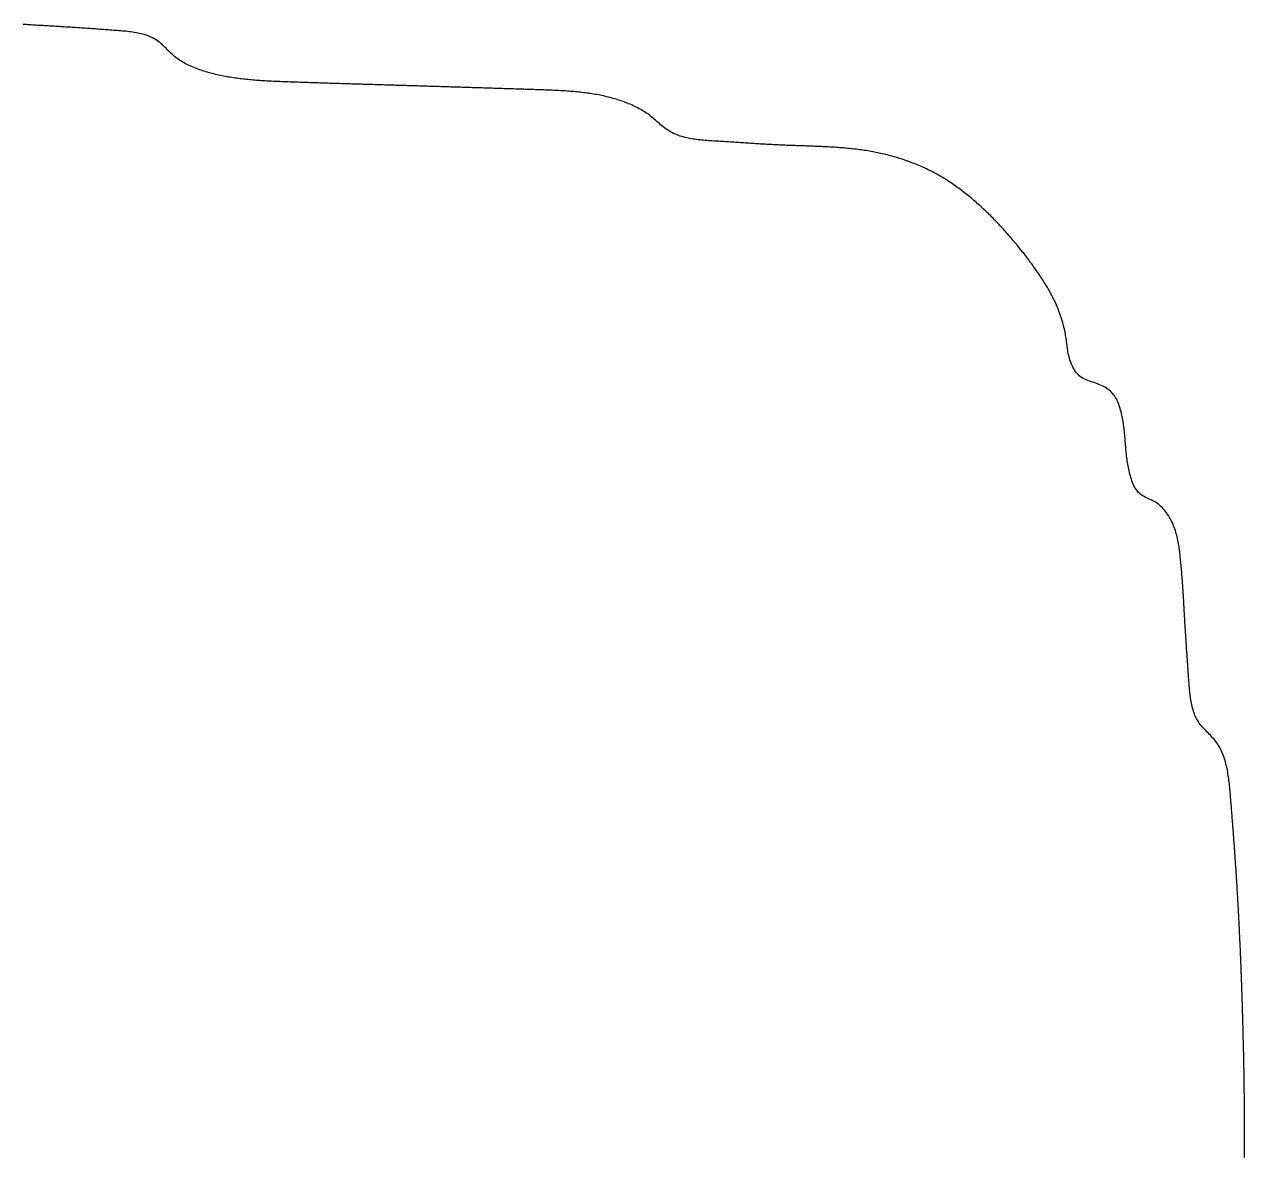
# Model space of a CAD drawing. Extents: x 40 to 225, y 4 to 261.
# Drawn here: x 116.34 to 130.82, y 51.85 to 65.29 of the extents above; entities that cross this region are included whole.
import ezdxf

# ---------------------------------------------------------------- set-up
doc = ezdxf.new("R2010")
doc.units = 0
doc.layers.get('0').update_dxf_attribs({"linetype": 'CONTINUOUS'})

msp = doc.modelspace()

# ---------------------------------------------------------------- linework, layer by layer
at = {"color": 7}
msp.add_polyline3d([(130.824, 51.8398, 0), (130.824, 51.8595, 0), (130.824, 51.8793, 0), (130.824, 51.899, 0), (130.824, 51.9188, 0), (130.824, 51.9386, 0), (130.824, 51.9583, 0), (130.824, 51.9781, 0), (130.824, 51.9979, 0), (130.824, 52.0177, 0), (130.824, 52.0375, 0), (130.824, 52.0572, 0), (130.824, 52.077, 0), (130.824, 52.0968, 0), (130.824, 52.1166, 0), (130.824, 52.1364, 0), (130.824, 52.1562, 0), (130.824, 52.1759, 0), (130.824, 52.1957, 0), (130.824, 52.2155, 0), (130.824, 52.2353, 0), (130.824, 52.2551, 0), (130.823, 52.2749, 0), (130.823, 52.2947, 0), (130.823, 52.3145, 0), (130.823, 52.3343, 0), (130.823, 52.3541, 0), (130.823, 52.3739, 0), (130.823, 52.3937, 0), (130.822, 52.4135, 0), (130.822, 52.4333, 0), (130.822, 52.453, 0), (130.822, 52.4728, 0), (130.822, 52.4926, 0), (130.822, 52.5124, 0), (130.821, 52.5322, 0), (130.821, 52.552, 0), (130.821, 52.5718, 0), (130.821, 52.5916, 0), (130.82, 52.6114, 0), (130.82, 52.6312, 0), (130.82, 52.651, 0), (130.82, 52.6708, 0), (130.819, 52.6905, 0), (130.819, 52.7103, 0), (130.819, 52.7301, 0), (130.819, 52.7499, 0), (130.818, 52.7697, 0), (130.818, 52.7894, 0), (130.818, 52.8092, 0), (130.818, 52.829, 0), (130.817, 52.8488, 0), (130.817, 52.8685, 0), (130.817, 52.8883, 0), (130.816, 52.9081, 0), (130.816, 52.9278, 0), (130.816, 52.9476, 0), (130.815, 52.9673, 0), (130.815, 52.9871, 0), (130.814, 53.0069, 0), (130.814, 53.0266, 0), (130.814, 53.0464, 0), (130.813, 53.0661, 0), (130.813, 53.0858, 0), (130.812, 53.1056, 0), (130.812, 53.1253, 0), (130.812, 53.145, 0), (130.811, 53.1648, 0), (130.811, 53.1845, 0), (130.81, 53.2042, 0), (130.81, 53.2239, 0), (130.809, 53.2436, 0), (130.809, 53.2633, 0), (130.809, 53.283, 0), (130.808, 53.3027, 0), (130.808, 53.3224, 0), (130.807, 53.3421, 0), (130.807, 53.3618, 0), (130.806, 53.3815, 0), (130.806, 53.4012, 0), (130.805, 53.4209, 0), (130.805, 53.4405, 0), (130.804, 53.4602, 0), (130.803, 53.4798, 0), (130.803, 53.4995, 0), (130.802, 53.5191, 0), (130.802, 53.5388, 0), (130.801, 53.5584, 0), (130.801, 53.5781, 0), (130.8, 53.5977, 0), (130.8, 53.6173, 0), (130.799, 53.6369, 0), (130.798, 53.6565, 0), (130.798, 53.6761, 0), (130.797, 53.6957, 0), (130.796, 53.7153, 0), (130.796, 53.7349, 0), (130.795, 53.7545, 0), (130.795, 53.774, 0), (130.794, 53.7936, 0), (130.793, 53.8132, 0), (130.793, 53.8327, 0), (130.792, 53.8523, 0), (130.791, 53.8718, 0), (130.791, 53.8913, 0), (130.79, 53.9109, 0), (130.789, 53.9304, 0), (130.788, 53.9499, 0), (130.788, 53.9694, 0), (130.787, 53.9889, 0), (130.786, 54.0084, 0), (130.785, 54.0279, 0), (130.785, 54.0473, 0), (130.784, 54.0668, 0), (130.783, 54.0862, 0), (130.782, 54.1057, 0), (130.782, 54.1251, 0), (130.781, 54.1446, 0), (130.78, 54.164, 0), (130.779, 54.1834, 0), (130.779, 54.2028, 0), (130.778, 54.2222, 0), (130.777, 54.2416, 0), (130.776, 54.261, 0), (130.775, 54.2804, 0), (130.774, 54.2997, 0), (130.774, 54.3191, 0), (130.773, 54.3384, 0), (130.772, 54.3578, 0), (130.771, 54.3771, 0), (130.77, 54.3965, 0), (130.769, 54.4158, 0), (130.768, 54.4351, 0), (130.767, 54.4544, 0), (130.766, 54.4738, 0), (130.765, 54.4931, 0), (130.765, 54.5124, 0), (130.764, 54.5317, 0), (130.763, 54.551, 0), (130.762, 54.5703, 0), (130.761, 54.5896, 0), (130.76, 54.609, 0), (130.759, 54.6283, 0), (130.758, 54.6476, 0), (130.757, 54.6669, 0), (130.756, 54.6862, 0), (130.755, 54.7055, 0), (130.754, 54.7248, 0), (130.753, 54.7441, 0), (130.752, 54.7635, 0), (130.751, 54.7828, 0), (130.75, 54.8021, 0), (130.749, 54.8215, 0), (130.747, 54.8408, 0), (130.746, 54.8601, 0), (130.745, 54.8795, 0), (130.744, 54.8988, 0), (130.743, 54.9182, 0), (130.742, 54.9376, 0), (130.741, 54.957, 0), (130.74, 54.9763, 0), (130.739, 54.9957, 0), (130.737, 55.0151, 0), (130.736, 55.0345, 0), (130.735, 55.054, 0), (130.734, 55.0734, 0), (130.733, 55.0928, 0), (130.731, 55.1123, 0), (130.73, 55.1317, 0), (130.729, 55.1512, 0), (130.728, 55.1707, 0), (130.727, 55.1902, 0), (130.725, 55.2097, 0), (130.724, 55.2292, 0), (130.723, 55.2488, 0), (130.722, 55.2683, 0), (130.72, 55.2879, 0), (130.719, 55.3075, 0), (130.718, 55.3271, 0), (130.716, 55.3467, 0), (130.715, 55.3663, 0), (130.714, 55.386, 0), (130.712, 55.4057, 0), (130.711, 55.4253, 0), (130.71, 55.4451, 0), (130.708, 55.4648, 0), (130.707, 55.4845, 0), (130.705, 55.5043, 0), (130.704, 55.5241, 0), (130.703, 55.5439, 0), (130.701, 55.5637, 0), (130.7, 55.5835, 0), (130.698, 55.6034, 0), (130.697, 55.6233, 0), (130.695, 55.6432, 0), (130.694, 55.6631, 0), (130.692, 55.6831, 0), (130.691, 55.703, 0), (130.689, 55.7231, 0), (130.688, 55.7431, 0), (130.686, 55.7631, 0), (130.685, 55.7832, 0), (130.683, 55.8033, 0), (130.682, 55.8235, 0), (130.68, 55.8436, 0), (130.678, 55.8638, 0), (130.677, 55.884, 0), (130.675, 55.9043, 0), (130.674, 55.9245, 0), (130.672, 55.9448, 0), (130.67, 55.9652, 0), (130.669, 55.9855, 0), (130.667, 56.0059, 0), (130.665, 56.0263, 0), (130.664, 56.0468, 0), (130.662, 56.0673, 0), (130.66, 56.0878, 0), (130.658, 56.1083, 0), (130.657, 56.1289, 0), (130.655, 56.1495, 0), (130.653, 56.1701, 0), (130.651, 56.1908, 0), (130.649, 56.2114, 0), (130.647, 56.2321, 0), (130.645, 56.2527, 0), (130.643, 56.2733, 0), (130.641, 56.2938, 0), (130.638, 56.3143, 0), (130.636, 56.3347, 0), (130.633, 56.355, 0), (130.63, 56.3753, 0), (130.627, 56.3955, 0), (130.624, 56.4155, 0), (130.62, 56.4355, 0), (130.616, 56.4553, 0), (130.612, 56.4749, 0), (130.607, 56.4945, 0), (130.602, 56.5138, 0), (130.597, 56.533, 0), (130.592, 56.552, 0), (130.586, 56.5708, 0), (130.58, 56.5895, 0), (130.573, 56.6079, 0), (130.566, 56.626, 0), (130.559, 56.644, 0), (130.551, 56.6617, 0), (130.543, 56.6791, 0), (130.534, 56.6963, 0), (130.525, 56.7132, 0), (130.515, 56.7298, 0), (130.505, 56.7461, 0), (130.494, 56.7621, 0), (130.483, 56.7778, 0), (130.471, 56.7931, 0), (130.458, 56.8081, 0), (130.445, 56.8228, 0), (130.432, 56.8373, 0), (130.418, 56.8516, 0), (130.404, 56.8657, 0), (130.39, 56.8798, 0), (130.376, 56.8939, 0), (130.362, 56.908, 0), (130.348, 56.9222, 0), (130.335, 56.9365, 0), (130.322, 56.9511, 0), (130.309, 56.966, 0), (130.297, 56.9812, 0), (130.285, 56.9968, 0), (130.275, 57.0128, 0), (130.265, 57.0292, 0), (130.255, 57.046, 0), (130.247, 57.0631, 0), (130.239, 57.0806, 0), (130.231, 57.0985, 0), (130.224, 57.1166, 0), (130.218, 57.135, 0), (130.212, 57.1537, 0), (130.207, 57.1726, 0), (130.202, 57.1918, 0), (130.197, 57.2112, 0), (130.193, 57.2308, 0), (130.19, 57.2506, 0), (130.186, 57.2705, 0), (130.183, 57.2905, 0), (130.18, 57.3107, 0), (130.178, 57.331, 0), (130.175, 57.3514, 0), (130.173, 57.3718, 0), (130.171, 57.3923, 0), (130.17, 57.4128, 0), (130.168, 57.4333, 0), (130.166, 57.4538, 0), (130.165, 57.4743, 0), (130.163, 57.4947, 0), (130.162, 57.5151, 0), (130.16, 57.5354, 0), (130.159, 57.5556, 0), (130.158, 57.5758, 0), (130.156, 57.5959, 0), (130.155, 57.616, 0), (130.153, 57.636, 0), (130.152, 57.6559, 0), (130.15, 57.6758, 0), (130.149, 57.6957, 0), (130.148, 57.7155, 0), (130.146, 57.7352, 0), (130.145, 57.7549, 0), (130.143, 57.7746, 0), (130.142, 57.7943, 0), (130.141, 57.8139, 0), (130.139, 57.8335, 0), (130.138, 57.853, 0), (130.136, 57.8725, 0), (130.135, 57.892, 0), (130.134, 57.9115, 0), (130.133, 57.9309, 0), (130.131, 57.9504, 0), (130.13, 57.9698, 0), (130.129, 57.9892, 0), (130.127, 58.0086, 0), (130.126, 58.0279, 0), (130.125, 58.0473, 0), (130.124, 58.0667, 0), (130.122, 58.086, 0), (130.121, 58.1054, 0), (130.12, 58.1247, 0), (130.119, 58.1441, 0), (130.117, 58.1635, 0), (130.116, 58.1829, 0), (130.115, 58.2023, 0), (130.114, 58.2217, 0), (130.113, 58.2411, 0), (130.112, 58.2605, 0), (130.111, 58.2799, 0), (130.11, 58.2994, 0), (130.108, 58.3189, 0), (130.107, 58.3384, 0), (130.106, 58.3578, 0), (130.105, 58.3774, 0), (130.104, 58.3969, 0), (130.103, 58.4164, 0), (130.102, 58.436, 0), (130.101, 58.4555, 0), (130.099, 58.4751, 0), (130.098, 58.4947, 0), (130.097, 58.5143, 0), (130.096, 58.5339, 0), (130.095, 58.5536, 0), (130.093, 58.5732, 0), (130.092, 58.5929, 0), (130.091, 58.6126, 0), (130.09, 58.6323, 0), (130.088, 58.652, 0), (130.087, 58.6717, 0), (130.086, 58.6914, 0), (130.084, 58.7112, 0), (130.083, 58.7309, 0), (130.081, 58.7507, 0), (130.08, 58.7705, 0), (130.078, 58.7903, 0), (130.076, 58.8101, 0), (130.075, 58.8299, 0), (130.073, 58.8498, 0), (130.071, 58.8696, 0), (130.069, 58.8895, 0), (130.067, 58.9094, 0), (130.065, 58.9293, 0), (130.063, 58.9492, 0), (130.061, 58.9691, 0), (130.059, 58.9891, 0), (130.057, 59.0089, 0), (130.054, 59.0288, 0), (130.052, 59.0487, 0), (130.049, 59.0685, 0), (130.046, 59.0882, 0), (130.043, 59.1079, 0), (130.039, 59.1275, 0), (130.036, 59.1471, 0), (130.032, 59.1665, 0), (130.028, 59.1859, 0), (130.023, 59.2052, 0), (130.018, 59.2244, 0), (130.013, 59.2434, 0), (130.008, 59.2624, 0), (130.002, 59.2811, 0), (129.996, 59.2998, 0), (129.989, 59.3183, 0), (129.982, 59.3367, 0), (129.975, 59.3548, 0), (129.967, 59.3728, 0), (129.958, 59.3907, 0), (129.949, 59.4083, 0), (129.94, 59.4257, 0), (129.93, 59.4429, 0), (129.92, 59.4599, 0), (129.909, 59.4765, 0), (129.897, 59.4928, 0), (129.885, 59.5087, 0), (129.872, 59.5242, 0), (129.859, 59.5391, 0), (129.845, 59.5535, 0), (129.831, 59.5674, 0), (129.816, 59.5805, 0), (129.801, 59.593, 0), (129.785, 59.6048, 0), (129.768, 59.6157, 0), (129.751, 59.6259, 0), (129.733, 59.6353, 0), (129.715, 59.6442, 0), (129.697, 59.6528, 0), (129.679, 59.6613, 0), (129.661, 59.6698, 0), (129.643, 59.6786, 0), (129.626, 59.6879, 0), (129.609, 59.6979, 0), (129.594, 59.7088, 0), (129.579, 59.7207, 0), (129.565, 59.7338, 0), (129.552, 59.748, 0), (129.541, 59.7631, 0), (129.53, 59.7792, 0), (129.519, 59.796, 0), (129.51, 59.8136, 0), (129.501, 59.8318, 0), (129.494, 59.8506, 0), (129.486, 59.8698, 0), (129.48, 59.8893, 0), (129.473, 59.9091, 0), (129.468, 59.9291, 0), (129.463, 59.9492, 0), (129.458, 59.9693, 0), (129.453, 59.9893, 0), (129.449, 60.0092, 0), (129.445, 60.029, 0), (129.441, 60.0487, 0), (129.438, 60.0684, 0), (129.435, 60.088, 0), (129.432, 60.1076, 0), (129.429, 60.1271, 0), (129.427, 60.1465, 0), (129.424, 60.1659, 0), (129.422, 60.1853, 0), (129.42, 60.2047, 0), (129.418, 60.224, 0), (129.416, 60.2433, 0), (129.415, 60.2626, 0), (129.413, 60.2819, 0), (129.411, 60.3013, 0), (129.41, 60.3206, 0), (129.408, 60.3399, 0), (129.406, 60.3593, 0), (129.405, 60.3786, 0), (129.403, 60.398, 0), (129.401, 60.4174, 0), (129.4, 60.4369, 0), (129.398, 60.4563, 0), (129.396, 60.4758, 0), (129.393, 60.4953, 0), (129.391, 60.5148, 0), (129.388, 60.5343, 0), (129.386, 60.5539, 0), (129.382, 60.5734, 0), (129.379, 60.593, 0), (129.376, 60.6127, 0), (129.372, 60.6323, 0), (129.368, 60.652, 0), (129.363, 60.6717, 0), (129.358, 60.6914, 0), (129.353, 60.7111, 0), (129.347, 60.7308, 0), (129.341, 60.7503, 0), (129.334, 60.7696, 0), (129.327, 60.7886, 0), (129.319, 60.8072, 0), (129.311, 60.8255, 0), (129.302, 60.8432, 0), (129.292, 60.8605, 0), (129.282, 60.8771, 0), (129.27, 60.893, 0), (129.258, 60.9082, 0), (129.245, 60.9226, 0), (129.232, 60.9361, 0), (129.217, 60.9487, 0), (129.202, 60.9604, 0), (129.186, 60.9713, 0), (129.169, 60.9815, 0), (129.151, 60.991, 0), (129.133, 60.9998, 0), (129.115, 61.008, 0), (129.096, 61.0158, 0), (129.078, 61.023, 0), (129.058, 61.0299, 0), (129.039, 61.0364, 0), (129.02, 61.0427, 0), (129.001, 61.049, 0), (128.982, 61.0555, 0), (128.963, 61.0622, 0), (128.945, 61.0694, 0), (128.927, 61.0773, 0), (128.91, 61.086, 0), (128.893, 61.0957, 0), (128.877, 61.1065, 0), (128.862, 61.1186, 0), (128.848, 61.1319, 0), (128.835, 61.1462, 0), (128.822, 61.1615, 0), (128.81, 61.1777, 0), (128.8, 61.1947, 0), (128.789, 61.2123, 0), (128.78, 61.2304, 0), (128.772, 61.249, 0), (128.764, 61.2679, 0), (128.757, 61.287, 0), (128.75, 61.3062, 0), (128.745, 61.3255, 0), (128.74, 61.3449, 0), (128.735, 61.3642, 0), (128.731, 61.3836, 0), (128.728, 61.403, 0), (128.725, 61.4224, 0), (128.722, 61.4418, 0), (128.719, 61.4613, 0), (128.717, 61.4807, 0), (128.714, 61.5002, 0), (128.712, 61.5196, 0), (128.709, 61.539, 0), (128.706, 61.5584, 0), (128.703, 61.5778, 0), (128.7, 61.5972, 0), (128.697, 61.6165, 0), (128.693, 61.6358, 0), (128.689, 61.6551, 0), (128.685, 61.6743, 0), (128.68, 61.6935, 0), (128.675, 61.7126, 0), (128.67, 61.7317, 0), (128.665, 61.7508, 0), (128.659, 61.7697, 0), (128.653, 61.7886, 0), (128.647, 61.8075, 0), (128.641, 61.8263, 0), (128.635, 61.845, 0), (128.628, 61.8636, 0), (128.621, 61.8821, 0), (128.614, 61.9006, 0), (128.606, 61.919, 0), (128.599, 61.9372, 0), (128.591, 61.9554, 0), (128.583, 61.9735, 0), (128.575, 61.9915, 0), (128.566, 62.0094, 0), (128.558, 62.0271, 0), (128.549, 62.0448, 0), (128.54, 62.0624, 0), (128.531, 62.0799, 0), (128.522, 62.0973, 0), (128.512, 62.1146, 0), (128.503, 62.1318, 0), (128.493, 62.149, 0), (128.483, 62.166, 0), (128.473, 62.183, 0), (128.463, 62.1999, 0), (128.453, 62.2167, 0), (128.442, 62.2334, 0), (128.432, 62.2501, 0), (128.421, 62.2667, 0), (128.41, 62.2832, 0), (128.399, 62.2997, 0), (128.388, 62.3161, 0), (128.377, 62.3324, 0), (128.366, 62.3486, 0), (128.355, 62.3648, 0), (128.343, 62.381, 0), (128.332, 62.3971, 0), (128.32, 62.4131, 0), (128.309, 62.4291, 0), (128.297, 62.445, 0), (128.285, 62.4609, 0), (128.273, 62.4767, 0), (128.262, 62.4925, 0), (128.25, 62.5083, 0), (128.238, 62.524, 0), (128.226, 62.5396, 0), (128.214, 62.5552, 0), (128.202, 62.5708, 0), (128.189, 62.5863, 0), (128.177, 62.6017, 0), (128.165, 62.6172, 0), (128.153, 62.6325, 0), (128.14, 62.6479, 0), (128.128, 62.6631, 0), (128.115, 62.6783, 0), (128.103, 62.6935, 0), (128.09, 62.7086, 0), (128.077, 62.7237, 0), (128.065, 62.7387, 0), (128.052, 62.7537, 0), (128.039, 62.7686, 0), (128.026, 62.7835, 0), (128.013, 62.7983, 0), (128, 62.8131, 0), (127.987, 62.8278, 0), (127.974, 62.8424, 0), (127.961, 62.857, 0), (127.947, 62.8716, 0), (127.934, 62.8861, 0), (127.921, 62.9005, 0), (127.907, 62.9149, 0), (127.894, 62.9292, 0), (127.88, 62.9435, 0), (127.866, 62.9577, 0), (127.852, 62.9719, 0), (127.839, 62.986, 0), (127.825, 63, 0), (127.811, 63.014, 0), (127.797, 63.028, 0), (127.783, 63.0418, 0), (127.768, 63.0556, 0), (127.754, 63.0694, 0), (127.74, 63.083, 0), (127.725, 63.0966, 0), (127.711, 63.1101, 0), (127.696, 63.1236, 0), (127.682, 63.1369, 0), (127.667, 63.1502, 0), (127.652, 63.1634, 0), (127.638, 63.1765, 0), (127.623, 63.1895, 0), (127.608, 63.2024, 0), (127.593, 63.2153, 0), (127.577, 63.228, 0), (127.562, 63.2406, 0), (127.547, 63.2532, 0), (127.532, 63.2656, 0), (127.516, 63.2779, 0), (127.501, 63.2902, 0), (127.485, 63.3023, 0), (127.469, 63.3143, 0), (127.453, 63.3262, 0), (127.438, 63.338, 0), (127.422, 63.3496, 0), (127.406, 63.3612, 0), (127.389, 63.3726, 0), (127.373, 63.3839, 0), (127.357, 63.395, 0), (127.341, 63.4061, 0), (127.324, 63.417, 0), (127.308, 63.4277, 0), (127.291, 63.4384, 0), (127.274, 63.4489, 0), (127.258, 63.4592, 0), (127.241, 63.4694, 0), (127.224, 63.4795, 0), (127.207, 63.4894, 0), (127.19, 63.4992, 0), (127.172, 63.5088, 0), (127.155, 63.5183, 0), (127.138, 63.5276, 0), (127.12, 63.5368, 0), (127.103, 63.5458, 0), (127.085, 63.5546, 0), (127.067, 63.5633, 0), (127.05, 63.5719, 0), (127.032, 63.5803, 0), (127.014, 63.5885, 0), (126.996, 63.5967, 0), (126.978, 63.6046, 0), (126.96, 63.6124, 0), (126.941, 63.6201, 0), (126.923, 63.6276, 0), (126.905, 63.6349, 0), (126.886, 63.6422, 0), (126.868, 63.6492, 0), (126.849, 63.6561, 0), (126.831, 63.6629, 0), (126.812, 63.6695, 0), (126.793, 63.676, 0), (126.775, 63.6824, 0), (126.756, 63.6885, 0), (126.737, 63.6946, 0), (126.718, 63.7005, 0), (126.699, 63.7063, 0), (126.68, 63.7119, 0), (126.661, 63.7174, 0), (126.642, 63.7227, 0), (126.623, 63.7279, 0), (126.604, 63.7329, 0), (126.584, 63.7378, 0), (126.565, 63.7426, 0), (126.546, 63.7472, 0), (126.527, 63.7517, 0), (126.507, 63.7561, 0), (126.488, 63.7603, 0), (126.469, 63.7644, 0), (126.449, 63.7683, 0), (126.43, 63.7721, 0), (126.41, 63.7758, 0), (126.391, 63.7793, 0), (126.371, 63.7827, 0), (126.352, 63.7859, 0), (126.332, 63.7891, 0), (126.313, 63.7921, 0), (126.293, 63.795, 0), (126.274, 63.7977, 0), (126.254, 63.8004, 0), (126.235, 63.8029, 0), (126.215, 63.8054, 0), (126.195, 63.8077, 0), (126.176, 63.8099, 0), (126.156, 63.8121, 0), (126.136, 63.8141, 0), (126.117, 63.816, 0), (126.097, 63.8179, 0), (126.077, 63.8196, 0), (126.058, 63.8213, 0), (126.038, 63.8229, 0), (126.018, 63.8244, 0), (125.999, 63.8259, 0), (125.979, 63.8273, 0), (125.959, 63.8286, 0), (125.94, 63.8299, 0), (125.92, 63.831, 0), (125.9, 63.8322, 0), (125.88, 63.8333, 0), (125.861, 63.8343, 0), (125.841, 63.8353, 0), (125.821, 63.8362, 0), (125.802, 63.8371, 0), (125.782, 63.8379, 0), (125.762, 63.8388, 0), (125.742, 63.8396, 0), (125.723, 63.8403, 0), (125.703, 63.8411, 0), (125.683, 63.8418, 0), (125.664, 63.8425, 0), (125.644, 63.8431, 0), (125.624, 63.8438, 0), (125.605, 63.8445, 0), (125.585, 63.8451, 0), (125.565, 63.8458, 0), (125.546, 63.8464, 0), (125.526, 63.847, 0), (125.506, 63.8477, 0), (125.487, 63.8484, 0), (125.467, 63.849, 0), (125.448, 63.8497, 0), (125.428, 63.8504, 0), (125.408, 63.8512, 0), (125.389, 63.8519, 0), (125.369, 63.8527, 0), (125.35, 63.8536, 0), (125.33, 63.8544, 0), (125.311, 63.8553, 0), (125.291, 63.8562, 0), (125.272, 63.8571, 0), (125.253, 63.8581, 0), (125.233, 63.8591, 0), (125.214, 63.8601, 0), (125.194, 63.8611, 0), (125.175, 63.8622, 0), (125.155, 63.8633, 0), (125.136, 63.8644, 0), (125.117, 63.8655, 0), (125.097, 63.8667, 0), (125.078, 63.8678, 0), (125.058, 63.869, 0), (125.039, 63.8702, 0), (125.019, 63.8714, 0), (125, 63.8726, 0), (124.98, 63.8739, 0), (124.961, 63.8751, 0), (124.941, 63.8764, 0), (124.922, 63.8776, 0), (124.902, 63.8789, 0), (124.882, 63.8802, 0), (124.863, 63.8815, 0), (124.843, 63.8828, 0), (124.823, 63.8841, 0), (124.804, 63.8854, 0), (124.784, 63.8867, 0), (124.764, 63.888, 0), (124.744, 63.8893, 0), (124.724, 63.8906, 0), (124.704, 63.8919, 0), (124.684, 63.8932, 0), (124.664, 63.8945, 0), (124.644, 63.8958, 0), (124.624, 63.8971, 0), (124.604, 63.8984, 0), (124.584, 63.8997, 0), (124.563, 63.9009, 0), (124.543, 63.9022, 0), (124.523, 63.9035, 0), (124.502, 63.9048, 0), (124.482, 63.9061, 0), (124.462, 63.9075, 0), (124.441, 63.909, 0), (124.421, 63.9107, 0), (124.4, 63.9124, 0), (124.38, 63.9143, 0), (124.36, 63.9164, 0), (124.34, 63.9187, 0), (124.319, 63.9212, 0), (124.299, 63.9239, 0), (124.28, 63.9269, 0), (124.26, 63.9302, 0), (124.24, 63.9337, 0), (124.221, 63.9376, 0), (124.201, 63.9419, 0), (124.182, 63.9465, 0), (124.163, 63.9514, 0), (124.144, 63.9568, 0), (124.126, 63.9626, 0), (124.107, 63.9689, 0), (124.089, 63.9756, 0), (124.071, 63.9828, 0), (124.054, 63.9905, 0), (124.036, 63.9988, 0), (124.019, 64.0076, 0), (124.002, 64.017, 0), (123.986, 64.0269, 0), (123.97, 64.0375, 0), (123.954, 64.0486, 0), (123.938, 64.0602, 0), (123.923, 64.0722, 0), (123.908, 64.0846, 0), (123.893, 64.0972, 0), (123.878, 64.1101, 0), (123.863, 64.1231, 0), (123.848, 64.1362, 0), (123.833, 64.1492, 0), (123.818, 64.1622, 0), (123.803, 64.1751, 0), (123.787, 64.1878, 0), (123.772, 64.2002, 0), (123.756, 64.2123, 0), (123.74, 64.224, 0), (123.724, 64.2353, 0), (123.707, 64.2463, 0), (123.691, 64.257, 0), (123.674, 64.2673, 0), (123.657, 64.2773, 0), (123.639, 64.287, 0), (123.622, 64.2964, 0), (123.604, 64.3054, 0), (123.587, 64.3142, 0), (123.569, 64.3227, 0), (123.551, 64.3309, 0), (123.533, 64.3388, 0), (123.514, 64.3465, 0), (123.496, 64.3539, 0), (123.478, 64.361, 0), (123.459, 64.3679, 0), (123.44, 64.3746, 0), (123.422, 64.381, 0), (123.403, 64.3872, 0), (123.384, 64.3932, 0), (123.365, 64.399, 0), (123.346, 64.4046, 0), (123.327, 64.4099, 0), (123.308, 64.4151, 0), (123.289, 64.4201, 0), (123.27, 64.4249, 0), (123.251, 64.4295, 0), (123.232, 64.434, 0), (123.213, 64.4382, 0), (123.194, 64.4423, 0), (123.174, 64.4462, 0), (123.155, 64.45, 0), (123.136, 64.4536, 0), (123.116, 64.457, 0), (123.097, 64.4603, 0), (123.077, 64.4634, 0), (123.058, 64.4664, 0), (123.039, 64.4693, 0), (123.019, 64.472, 0), (122.999, 64.4746, 0), (122.98, 64.4771, 0), (122.96, 64.4794, 0), (122.941, 64.4816, 0), (122.921, 64.4837, 0), (122.901, 64.4857, 0), (122.882, 64.4876, 0), (122.862, 64.4894, 0), (122.842, 64.4911, 0), (122.823, 64.4928, 0), (122.803, 64.4943, 0), (122.783, 64.4957, 0), (122.763, 64.4971, 0), (122.744, 64.4984, 0), (122.724, 64.4996, 0), (122.704, 64.5007, 0), (122.684, 64.5018, 0), (122.664, 64.5028, 0), (122.645, 64.5038, 0), (122.625, 64.5047, 0), (122.605, 64.5055, 0), (122.585, 64.5064, 0), (122.565, 64.5072, 0), (122.545, 64.5079, 0), (122.525, 64.5086, 0), (122.506, 64.5093, 0), (122.486, 64.51, 0), (122.466, 64.5107, 0), (122.446, 64.5113, 0), (122.426, 64.512, 0), (122.406, 64.5126, 0), (122.387, 64.5132, 0), (122.367, 64.5139, 0), (122.347, 64.5145, 0), (122.327, 64.5151, 0), (122.307, 64.5158, 0), (122.287, 64.5164, 0), (122.268, 64.517, 0), (122.248, 64.5176, 0), (122.228, 64.5183, 0), (122.208, 64.5189, 0), (122.189, 64.5195, 0), (122.169, 64.5202, 0), (122.149, 64.5208, 0), (122.129, 64.5214, 0), (122.11, 64.5221, 0), (122.09, 64.5227, 0), (122.07, 64.5233, 0), (122.05, 64.5239, 0), (122.031, 64.5246, 0), (122.011, 64.5252, 0), (121.991, 64.5258, 0), (121.971, 64.5264, 0), (121.952, 64.5271, 0), (121.932, 64.5277, 0), (121.912, 64.5283, 0), (121.893, 64.5289, 0), (121.873, 64.5296, 0), (121.853, 64.5302, 0), (121.834, 64.5308, 0), (121.814, 64.5314, 0), (121.794, 64.5321, 0), (121.774, 64.5327, 0), (121.755, 64.5333, 0), (121.735, 64.5339, 0), (121.715, 64.5345, 0), (121.696, 64.5352, 0), (121.676, 64.5358, 0), (121.656, 64.5364, 0), (121.637, 64.537, 0), (121.617, 64.5376, 0), (121.598, 64.5382, 0), (121.578, 64.5389, 0), (121.558, 64.5395, 0), (121.539, 64.5401, 0), (121.519, 64.5407, 0), (121.499, 64.5413, 0), (121.48, 64.5419, 0), (121.46, 64.5425, 0), (121.44, 64.5431, 0), (121.421, 64.5438, 0), (121.401, 64.5444, 0), (121.381, 64.545, 0), (121.362, 64.5456, 0), (121.342, 64.5462, 0), (121.323, 64.5468, 0), (121.303, 64.5474, 0), (121.283, 64.548, 0), (121.264, 64.5486, 0), (121.244, 64.5492, 0), (121.224, 64.5498, 0), (121.205, 64.5504, 0), (121.185, 64.551, 0), (121.166, 64.5516, 0), (121.146, 64.5522, 0), (121.126, 64.5528, 0), (121.107, 64.5534, 0), (121.087, 64.554, 0), (121.067, 64.5546, 0), (121.048, 64.5552, 0), (121.028, 64.5558, 0), (121.009, 64.5564, 0), (120.989, 64.5569, 0), (120.969, 64.5575, 0), (120.95, 64.5581, 0), (120.93, 64.5587, 0), (120.91, 64.5593, 0), (120.891, 64.5599, 0), (120.871, 64.5605, 0), (120.852, 64.561, 0), (120.832, 64.5616, 0), (120.812, 64.5622, 0), (120.793, 64.5628, 0), (120.773, 64.5634, 0), (120.753, 64.564, 0), (120.734, 64.5645, 0), (120.714, 64.5651, 0), (120.694, 64.5657, 0), (120.675, 64.5663, 0), (120.655, 64.5668, 0), (120.635, 64.5674, 0), (120.616, 64.568, 0), (120.596, 64.5686, 0), (120.577, 64.5692, 0), (120.557, 64.5697, 0), (120.537, 64.5703, 0), (120.518, 64.5709, 0), (120.498, 64.5715, 0), (120.478, 64.5721, 0), (120.459, 64.5727, 0), (120.439, 64.5732, 0), (120.419, 64.5738, 0), (120.4, 64.5744, 0), (120.38, 64.575, 0), (120.36, 64.5756, 0), (120.341, 64.5762, 0), (120.321, 64.5768, 0), (120.301, 64.5774, 0), (120.282, 64.5779, 0), (120.262, 64.5785, 0), (120.242, 64.5791, 0), (120.223, 64.5797, 0), (120.203, 64.5803, 0), (120.183, 64.5809, 0), (120.164, 64.5815, 0), (120.144, 64.5821, 0), (120.124, 64.5827, 0), (120.104, 64.5833, 0), (120.085, 64.584, 0), (120.065, 64.5846, 0), (120.045, 64.5852, 0), (120.026, 64.5858, 0), (120.006, 64.5864, 0), (119.986, 64.587, 0), (119.967, 64.5877, 0), (119.947, 64.5883, 0), (119.927, 64.5889, 0), (119.907, 64.5895, 0), (119.888, 64.5902, 0), (119.868, 64.5908, 0), (119.848, 64.5915, 0), (119.829, 64.5921, 0), (119.809, 64.5927, 0), (119.789, 64.5934, 0), (119.769, 64.594, 0), (119.75, 64.5947, 0), (119.73, 64.5954, 0), (119.71, 64.596, 0), (119.691, 64.5967, 0), (119.671, 64.5974, 0), (119.651, 64.598, 0), (119.631, 64.5987, 0), (119.612, 64.5994, 0), (119.592, 64.6001, 0), (119.572, 64.6008, 0), (119.552, 64.6015, 0), (119.533, 64.6022, 0), (119.513, 64.6029, 0), (119.493, 64.6036, 0), (119.473, 64.6043, 0), (119.454, 64.605, 0), (119.434, 64.6057, 0), (119.414, 64.6065, 0), (119.394, 64.6072, 0), (119.374, 64.608, 0), (119.355, 64.6088, 0), (119.335, 64.6096, 0), (119.315, 64.6105, 0), (119.295, 64.6114, 0), (119.276, 64.6123, 0), (119.256, 64.6133, 0), (119.236, 64.6143, 0), (119.216, 64.6154, 0), (119.197, 64.6165, 0), (119.177, 64.6177, 0), (119.157, 64.6189, 0), (119.138, 64.6203, 0), (119.118, 64.6216, 0), (119.098, 64.6231, 0), (119.078, 64.6246, 0), (119.059, 64.6263, 0), (119.039, 64.628, 0), (119.019, 64.6297, 0), (119, 64.6316, 0), (118.98, 64.6336, 0), (118.961, 64.6357, 0), (118.941, 64.6379, 0), (118.921, 64.6402, 0), (118.902, 64.6426, 0), (118.882, 64.6451, 0), (118.863, 64.6477, 0), (118.843, 64.6505, 0), (118.824, 64.6533, 0), (118.804, 64.6563, 0), (118.785, 64.6595, 0), (118.765, 64.6628, 0), (118.746, 64.6662, 0), (118.727, 64.6698, 0), (118.707, 64.6735, 0), (118.688, 64.6773, 0), (118.669, 64.6814, 0), (118.649, 64.6855, 0), (118.63, 64.6899, 0), (118.611, 64.6944, 0), (118.592, 64.6991, 0), (118.572, 64.704, 0), (118.553, 64.709, 0), (118.534, 64.7142, 0), (118.515, 64.7196, 0), (118.496, 64.7252, 0), (118.477, 64.731, 0), (118.458, 64.737, 0), (118.439, 64.7432, 0), (118.42, 64.7497, 0), (118.401, 64.7564, 0), (118.383, 64.7633, 0), (118.364, 64.7705, 0), (118.346, 64.778, 0), (118.327, 64.7858, 0), (118.309, 64.7939, 0), (118.291, 64.8023, 0), (118.273, 64.8111, 0), (118.256, 64.8202, 0), (118.239, 64.8297, 0), (118.221, 64.8396, 0), (118.205, 64.8498, 0), (118.188, 64.8605, 0), (118.172, 64.8716, 0), (118.156, 64.8831, 0), (118.14, 64.8951, 0), (118.125, 64.9075, 0), (118.11, 64.9204, 0), (118.095, 64.9337, 0), (118.08, 64.9473, 0), (118.066, 64.9612, 0), (118.052, 64.9752, 0), (118.038, 64.9893, 0), (118.024, 65.0033, 0), (118.01, 65.0172, 0), (117.996, 65.0309, 0), (117.981, 65.0443, 0), (117.967, 65.0573, 0), (117.952, 65.0698, 0), (117.937, 65.0817, 0), (117.921, 65.093, 0), (117.905, 65.1036, 0), (117.889, 65.1135, 0), (117.872, 65.1227, 0), (117.855, 65.1313, 0), (117.837, 65.1393, 0), (117.819, 65.1467, 0), (117.801, 65.1536, 0), (117.783, 65.1599, 0), (117.764, 65.1658, 0), (117.745, 65.1711, 0), (117.726, 65.1761, 0), (117.707, 65.1806, 0), (117.687, 65.1847, 0), (117.667, 65.1885, 0), (117.647, 65.192, 0), (117.627, 65.1951, 0), (117.607, 65.1979, 0), (117.587, 65.2005, 0), (117.567, 65.2029, 0), (117.546, 65.2051, 0), (117.526, 65.207, 0), (117.505, 65.2089, 0), (117.485, 65.2106, 0), (117.464, 65.2122, 0), (117.444, 65.2138, 0), (117.423, 65.2153, 0), (117.403, 65.2168, 0), (117.382, 65.2183, 0), (117.362, 65.2198, 0), (117.342, 65.2213, 0), (117.322, 65.2227, 0), (117.302, 65.2242, 0), (117.282, 65.2256, 0), (117.262, 65.2271, 0), (117.242, 65.2285, 0), (117.222, 65.2299, 0), (117.202, 65.2313, 0), (117.182, 65.2327, 0), (117.163, 65.2341, 0), (117.143, 65.2355, 0), (117.123, 65.2368, 0), (117.104, 65.2382, 0), (117.084, 65.2396, 0), (117.064, 65.2409, 0), (117.045, 65.2422, 0), (117.025, 65.2436, 0), (117.006, 65.2449, 0), (116.987, 65.2462, 0), (116.967, 65.2475, 0), (116.948, 65.2488, 0), (116.928, 65.25, 0), (116.909, 65.2513, 0), (116.89, 65.2526, 0), (116.87, 65.2538, 0), (116.851, 65.2551, 0), (116.832, 65.2563, 0), (116.812, 65.2575, 0), (116.793, 65.2587, 0), (116.774, 65.2599, 0), (116.754, 65.2611, 0), (116.735, 65.2623, 0), (116.716, 65.2635, 0), (116.696, 65.2647, 0), (116.677, 65.2658, 0), (116.658, 65.267, 0), (116.638, 65.2682, 0), (116.619, 65.2693, 0), (116.599, 65.2705, 0), (116.58, 65.2716, 0), (116.561, 65.2728, 0), (116.541, 65.2739, 0), (116.522, 65.2751, 0), (116.502, 65.2762, 0), (116.483, 65.2774, 0), (116.463, 65.2786, 0), (116.444, 65.2798, 0), (116.424, 65.281, 0), (116.405, 65.2822, 0), (116.385, 65.2834, 0), (116.366, 65.2847, 0), (116.346, 65.2859, 0), (116.326, 65.2872, 0)], dxfattribs=at)

doc.saveas('drawing.dxf')
